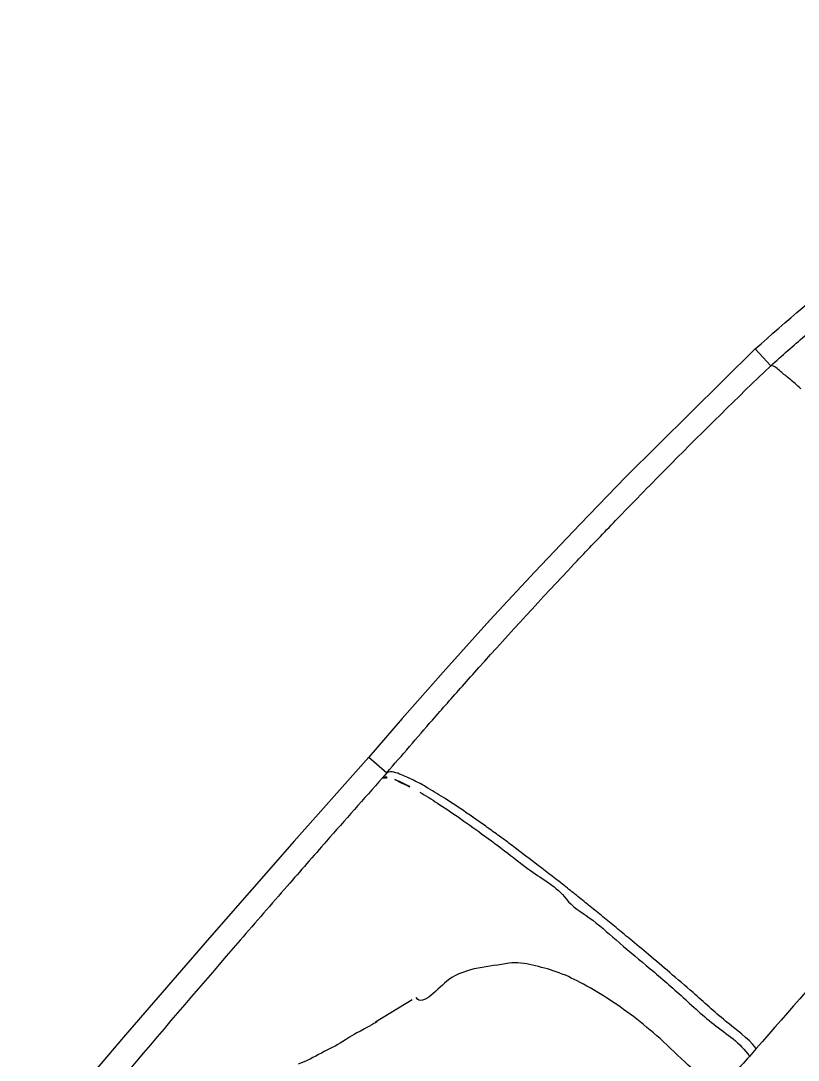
# Model space of a CAD drawing. Header units: millimetres. Extents: x 1145859089 to 1147511753, y -1047484727 to -1047247487.
# Drawn here: x 1146993857.79 to 1146993892.34, y -1047433093.76 to -1047433047.56 of the extents above; entities that cross this region are included whole.
import ezdxf
from ezdxf.xclip import XClip

# ---------------------------------------------------------------- set-up
doc = ezdxf.new("R2010")
doc.units = ezdxf.units.MM
doc.header["$LTSCALE"] = 100
doc.header["$MEASUREMENT"] = 0
doc.header["$XCLIPFRAME"] = 2
doc.layers.get('0').update_dxf_attribs({"linetype": 'CONTINUOUS'})
doc.layers.add('XREF', color=135, linetype='CONTINUOUS')
doc.layers.add('단지배치도$0$W240910', color=135, linetype='CONTINUOUS')

# ---------------------------------------------------------------- blocks, each defined once
blk = doc.blocks.new('단지배치도$0$zw$9902')
at = {"layer": '단지배치도$0$W240910', "linetype": 'ByBlock', "ltscale": 20}
for p, q in [((64151.199, -61692.839), (64145.449, -61698.522)), ((64151.89, -61693.585), (64151.199, -61692.839)), ((64145.449, -61698.522), (64143.412, -61700.624)), ((64143.412, -61700.624), (64141.399, -61702.75)), ((64141.399, -61702.75), (64139.41, -61704.9)), ((64139.41, -61704.9), (64137.447, -61707.071)), ((64137.447, -61707.071), (64135.509, -61709.266)), ((64135.509, -61709.266), (64134.023, -61710.983)), ((64134.023, -61710.983), (64130.705, -61714.718)), ((64134.023, -61710.983), (64134.028, -61710.98)), ((64134.027, -61710.979), (64134.825, -61711.687)), ((64134.825, -61711.687), (64134.632, -61711.906)), ((64130.705, -61714.718), (64126.941, -61719.011)), ((64126.941, -61719.011), (64123.209, -61723.331)), ((64135.954, -61721.768), (64134.324, -61722.761)), ((64123.209, -61723.331), (64119.508, -61727.679)), ((64151.246, -61723.935), (64150.941, -61724.288))]:
    blk.add_line(p, q, dxfattribs=at)
for centre, radius, start, end in [((64685.2, -62200.829), 736.323, 138.393865, 138.686167), ((64684.543, -62200.25), 735.447, 138.686186, 138.892653), ((64684.405, -62200.129), 735.263, 138.892736, 139.141642), ((64681.664, -62197.769), 731.647, 139.140958, 140.321625)]:
    blk.add_arc(centre, radius, start, end, dxfattribs=at)
for points, knots in [([(64151.199, -61692.839), (64152.589, -61691.591), (64155.449, -61689.182), (64159.952, -61685.84), (64164.653, -61682.782), (64169.096, -61680.27), (64171.991, -61678.831), (64173.226, -61678.252)], [0, 0, 0, 0, 5.604425, 11.208847, 16.813268, 22.417692, 26.509652, 26.509652, 26.509652, 26.509652]), ([(64151.89, -61693.585), (64152.14, -61693.36), (64152.642, -61692.914), (64153.655, -61692.034), (64154.425, -61691.387), (64154.943, -61690.962)], [0, 0, 0, 0, 1.007293, 2.015024, 4.025202, 4.025202, 4.025202, 4.025202]), ([(64143.141, -61702.412), (64143.338, -61702.202), (64144.051, -61701.449), (64145.484, -61699.953), (64148.181, -61697.197), (64150.396, -61695.018), (64151.89, -61693.585)], [0, 0, 0, 0, 0.863277, 3.109586, 6.217393, 12.429605, 12.429605, 12.429605, 12.429605]), ([(64153.221, -61694.609), (64153.057, -61694.456), (64152.761, -61694.186), (64152.327, -61693.867), (64152.058, -61693.578), (64151.89, -61693.585)], [0, 0, 0, 0, 0.671798, 1.181179, 1.684516, 1.684516, 1.684516, 1.684516]), ([(64134.825, -61711.687), (64135.497, -61710.898), (64136.611, -61709.608), (64137.982, -61708.052), (64140.057, -61705.727), (64141.714, -61703.924), (64143.141, -61702.412)], [0, 0, 0, 0, 3.107718, 5.114105, 6.219866, 12.457963, 12.457963, 12.457963, 12.457963]), ([(64166.261, -61708.059), (64164.489, -61709.723), (64160.913, -61713.293), (64155.888, -61718.573), (64152.722, -61722.256), (64151.246, -61723.935)], [0, 0, 0, 0, 7.294095, 15.152219, 21.860712, 21.860712, 21.860712, 21.860712]), ([(64151.246, -61723.935), (64150.86, -61723.462), (64149.826, -61722.726), (64148.581, -61721.565), (64147.431, -61720.59), (64146.494, -61719.791), (64145.699, -61719.127), (64145.024, -61718.567), (64144.439, -61718.087), (64143.871, -61717.626), (64143.322, -61717.184), (64142.555, -61716.573), (64141.607, -61715.832), (64140.643, -61715.098), (64139.907, -61714.553), (64139.364, -61714.158), (64138.844, -61713.789), (64138.207, -61713.347), (64137.484, -61712.864), (64136.711, -61712.387), (64136.053, -61712.017), (64135.478, -61711.765), (64135.019, -61711.584), (64134.825, -61711.687)], [0, 0, 0, 0, 1.832607, 3.750231, 5.118377, 6.354001, 7.445028, 8.226198, 8.983884, 9.716082, 10.421133, 11.097718, 12.658838, 14.029015, 14.733099, 15.405694, 16.044122, 16.645951, 17.731431, 18.648582, 19.380882, 19.964462, 20.622094, 20.622094, 20.622094, 20.622094]), ([(64135.175, -61711.984), (64135.341, -61712.046), (64135.72, -61712.222), (64136.086, -61712.424), (64136.294, -61712.545)], [0, 0, 0, 0, 0.530741, 1.253209, 1.253209, 1.253209, 1.253209]), ([(64136.294, -61712.545), (64136.557, -61712.7), (64137.129, -61713.057), (64137.688, -61713.434), (64137.991, -61713.644)], [0, 0, 0, 0, 0.91555, 2.021517, 2.021517, 2.021517, 2.021517]), ([(64137.991, -61713.644), (64138.343, -61713.888), (64139.086, -61714.417), (64139.816, -61714.962), (64140.201, -61715.254)], [0, 0, 0, 0, 1.285876, 2.734708, 2.734708, 2.734708, 2.734708]), ([(64140.201, -61715.254), (64140.537, -61715.508), (64141.37, -61716.212), (64142.382, -61716.746), (64142.792, -61717.283)], [0, 0, 0, 0, 1.264365, 3.290567, 3.290567, 3.290567, 3.290567]), ([(64142.792, -61717.283), (64143.061, -61717.636), (64143.922, -61718.127), (64145.056, -61719.164), (64146.398, -61720.275), (64147.859, -61721.513), (64149.312, -61722.925), (64150.552, -61723.688), (64150.938, -61724.285)], [0, 0, 0, 0, 1.332028, 2.878406, 4.627862, 6.553579, 8.611608, 10.743926, 10.743926, 10.743926, 10.743926]), ([(64149.437, -61725.979), (64149.137, -61725.469), (64148.207, -61724.711), (64147.037, -61723.519), (64145.813, -61722.525), (64144.63, -61721.684), (64143.486, -61721.012), (64142.387, -61720.497), (64141.325, -61720.228), (64140.6, -61720.086), (64140.256, -61720.148)], [0, 0, 0, 0, 1.776175, 3.501548, 5.039248, 6.491526, 7.85275, 9.019232, 10.108947, 11.158894, 11.158894, 11.158894, 11.158894]), ([(64140.256, -61720.148), (64139.802, -61720.23), (64138.878, -61720.31), (64137.951, -61720.603), (64137.571, -61720.883)], [0, 0, 0, 0, 1.384017, 2.801385, 2.801385, 2.801385, 2.801385]), ([(64134.324, -61722.761), (64134.504, -61722.698), (64133.35, -61723.316), (64133.187, -61723.423), (64132.874, -61723.622)], [0, 0, 0, 0, 0.573946, 1.686544, 1.686544, 1.686544, 1.686544]), ([(64132.874, -61723.622), (64132.569, -61723.816), (64131.897, -61724.128), (64131.254, -61724.511), (64130.893, -61724.627)], [0, 0, 0, 0, 1.084724, 2.222001, 2.222001, 2.222001, 2.222001]), ([(64150.941, -61724.288), (64150.686, -61724.566), (64150.189, -61725.134), (64149.688, -61725.698), (64149.437, -61725.979)], [0, 0, 0, 0, 1.132134, 2.263801, 2.263801, 2.263801, 2.263801])]:
    blk.add_open_spline(points, degree=3, knots=knots, dxfattribs=at)
for points in [[(64134.632, -61711.906), (64134.795, -61711.823), (64135.005, -61711.917), (64135.175, -61711.984)], [(64137.571, -61720.883), (64137.13, -61721.208), (64136.405, -61722.137), (64136.127, -61721.666)]]:
    blk.add_open_spline(points, degree=3, dxfattribs=at)
blk = doc.blocks.new('단지배치도')
blk.add_blockref('단지배치도$0$zw$9902', (141034.193, 142437.157))

msp = doc.modelspace()

# ---------------------------------------------------------------- block references
at = {"layer": 'XREF'}
ref = msp.add_blockref('단지배치도', (1146788705.034274, -1047513806.462535), dxfattribs=at)
XClip(ref).set_block_clipping_path([(72982.4064819524, 34919.7593965298), (360382.4067475507, 255319.7593436697)])

doc.saveas('drawing.dxf')
